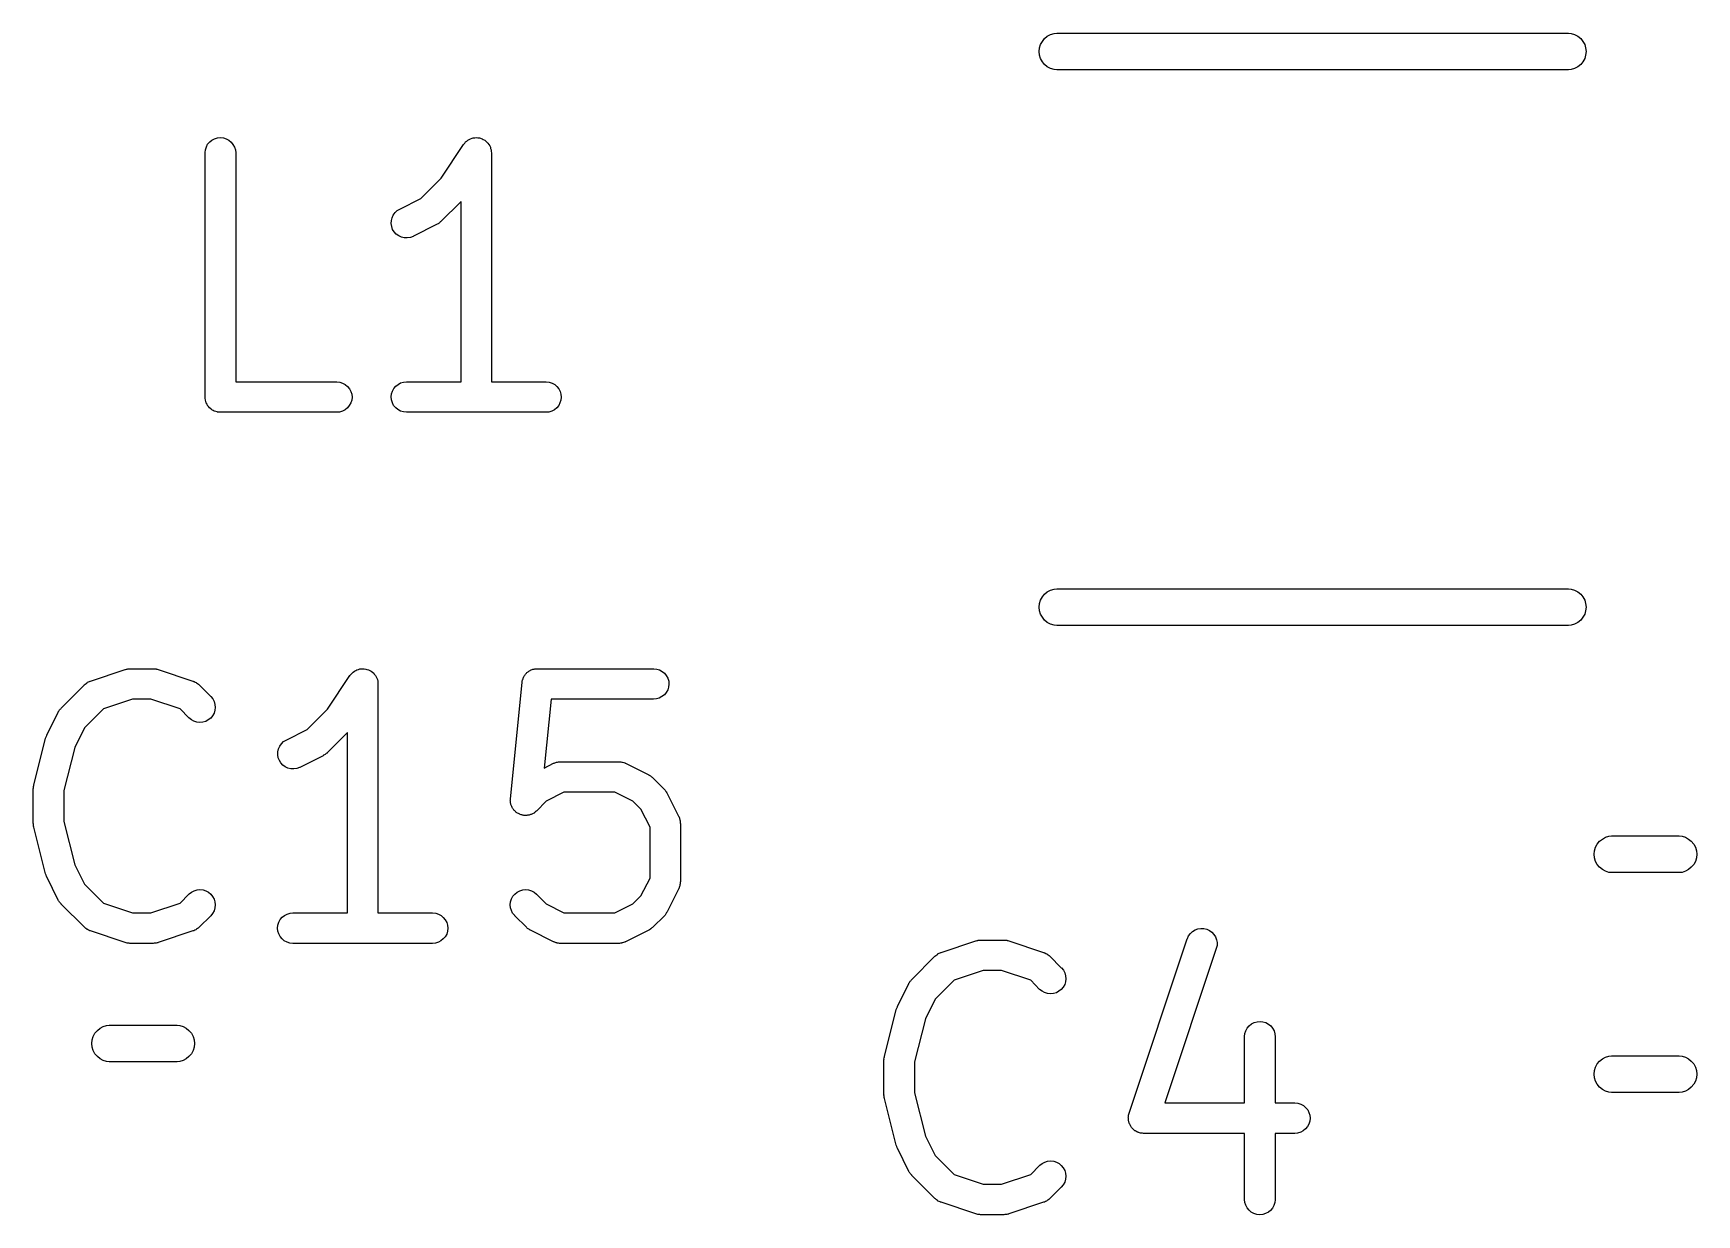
# Model space of a CAD drawing. Extents: x 160.5 to 231.1, y -123.8 to -81.5.
# Drawn here: x 186.94 to 192.39, y -91.7 to -87.83 of the extents above; entities that cross this region are included whole.
import ezdxf

# ---------------------------------------------------------------- set-up
doc = ezdxf.new("R2010")
doc.units = 0
doc.layers.add('BLACK', color=7, linetype='CONTINUOUS')

msp = doc.modelspace()

# ---------------------------------------------------------------- linework, layer by layer
at = {"layer": 'BLACK', "linetype": 'CONTINUOUS'}
for p, q in [((190.236, -87.8782), (190.239, -87.8669)), ((190.239, -87.8669), (190.245, -87.8565)), ((190.245, -87.8565), (190.252, -87.8474)), ((190.252, -87.8474), (190.261, -87.8399)), ((190.261, -87.8399), (190.272, -87.8343)), ((190.272, -87.8343), (190.283, -87.8309)), ((190.283, -87.8309), (190.292, -87.83)), ((190.292, -87.83), (191.968, -87.83)), ((191.968, -87.83), (191.977, -87.8309)), ((191.977, -87.8309), (191.988, -87.8343)), ((191.988, -87.8343), (191.999, -87.8399)), ((191.999, -87.8399), (192.008, -87.8474)), ((192.008, -87.8474), (192.015, -87.8565)), ((192.015, -87.8565), (192.021, -87.8669)), ((192.021, -87.8669), (192.024, -87.8782)), ((190.234, -87.89), (190.236, -87.8782)), ((190.236, -87.9018), (190.234, -87.89)), ((190.239, -87.9131), (190.236, -87.9018)), ((190.245, -87.9235), (190.239, -87.9131)), ((190.252, -87.9326), (190.245, -87.9235)), ((192.015, -87.9235), (192.008, -87.9326)), ((192.021, -87.9131), (192.015, -87.9235)), ((192.024, -87.9018), (192.021, -87.9131)), ((192.024, -87.8782), (192.026, -87.89)), ((192.026, -87.89), (192.024, -87.9018)), ((190.261, -87.9401), (190.252, -87.9326)), ((190.272, -87.9457), (190.261, -87.9401)), ((190.283, -87.9491), (190.272, -87.9457)), ((190.292, -87.95), (190.283, -87.9491)), ((191.968, -87.95), (190.292, -87.95)), ((191.977, -87.9491), (191.968, -87.95)), ((191.988, -87.9457), (191.977, -87.9491)), ((191.999, -87.9401), (191.988, -87.9457)), ((192.008, -87.9326), (191.999, -87.9401)), ((187.504, -88.2115), (187.507, -88.2022)), ((187.507, -88.2022), (187.511, -88.1937)), ((187.511, -88.1937), (187.518, -88.1862)), ((187.518, -88.1862), (187.525, -88.1801)), ((187.525, -88.1801), (187.534, -88.1755)), ((187.534, -88.1755), (187.543, -88.1728)), ((187.543, -88.1728), (187.553, -88.1719)), ((187.553, -88.1719), (187.563, -88.1729)), ((187.563, -88.1729), (187.572, -88.1758)), ((187.572, -88.1758), (187.581, -88.1805)), ((187.581, -88.1805), (187.588, -88.1867)), ((187.588, -88.1867), (187.594, -88.1942)), ((187.594, -88.1942), (187.599, -88.2028)), ((187.599, -88.2028), (187.602, -88.2122)), ((188.276, -88.3043), (188.349, -88.1942)), ((188.349, -88.1942), (188.35, -88.1937)), ((188.35, -88.1936), (188.353, -88.1901)), ((188.35, -88.1937), (188.35, -88.1936)), ((188.35, -88.1936), (188.35, -88.1936)), ((188.35, -88.1937), (188.35, -88.1937)), ((188.353, -88.1901), (188.356, -88.1862)), ((188.356, -88.1861), (188.36, -88.1831)), ((188.356, -88.1862), (188.356, -88.1861)), ((188.356, -88.1862), (188.356, -88.1862)), ((188.36, -88.1831), (188.363, -88.1801)), ((188.363, -88.18), (188.368, -88.1777)), ((188.363, -88.1801), (188.363, -88.18)), ((188.363, -88.18), (188.363, -88.18)), ((188.368, -88.1777), (188.372, -88.1755)), ((188.372, -88.1755), (188.377, -88.1741)), ((188.372, -88.1755), (188.372, -88.1755)), ((188.372, -88.1755), (188.372, -88.1755)), ((188.377, -88.1741), (188.381, -88.1728)), ((188.381, -88.1728), (188.381, -88.1728)), ((188.381, -88.1728), (188.382, -88.1728)), ((188.382, -88.1728), (188.386, -88.1723)), ((188.386, -88.1723), (188.391, -88.1719)), ((188.391, -88.1719), (188.391, -88.1719)), ((188.391, -88.1719), (188.396, -88.1724)), ((188.391, -88.1719), (188.391, -88.1719)), ((188.396, -88.1724), (188.401, -88.1729)), ((188.401, -88.1729), (188.401, -88.1729)), ((188.401, -88.1729), (188.401, -88.1729)), ((188.401, -88.1729), (188.405, -88.1742)), ((188.405, -88.1742), (188.41, -88.1758)), ((188.41, -88.1758), (188.41, -88.1758)), ((188.41, -88.1758), (188.41, -88.1758)), ((188.41, -88.1758), (188.414, -88.178)), ((188.414, -88.178), (188.419, -88.1805)), ((188.419, -88.1805), (188.419, -88.1805)), ((188.419, -88.1805), (188.419, -88.1805)), ((188.419, -88.1805), (188.422, -88.1835)), ((188.422, -88.1835), (188.426, -88.1867)), ((188.426, -88.1867), (188.426, -88.1867)), ((188.426, -88.1867), (188.426, -88.1867)), ((188.426, -88.1867), (188.429, -88.1902)), ((188.429, -88.1902), (188.432, -88.1942)), ((188.432, -88.1942), (188.432, -88.1943)), ((188.432, -88.1943), (188.432, -88.1943)), ((188.432, -88.1943), (188.435, -88.1984)), ((188.435, -88.1984), (188.437, -88.2028)), ((188.437, -88.2028), (188.437, -88.2029)), ((188.437, -88.2029), (188.437, -88.2029)), ((188.437, -88.2029), (188.438, -88.2075)), ((187.503, -88.2212), (187.504, -88.2115)), ((187.503, -88.2219), (187.503, -88.2212)), ((187.503, -89.0219), (187.503, -88.2219)), ((187.602, -88.2122), (187.603, -88.2219)), ((187.603, -88.2219), (187.603, -88.9719)), ((188.438, -88.2075), (188.44, -88.2122)), ((188.44, -88.2122), (188.44, -88.2122)), ((188.44, -88.2122), (188.44, -88.2123)), ((188.44, -88.2123), (188.44, -88.2171)), ((188.44, -88.2171), (188.441, -88.2219)), ((188.441, -88.2219), (188.441, -88.9719)), ((188.209, -88.3713), (188.276, -88.3043)), ((188.119, -88.4256), (188.125, -88.4177)), ((188.125, -88.4177), (188.132, -88.4109)), ((188.132, -88.4109), (188.14, -88.4058)), ((188.14, -88.4058), (188.209, -88.3713)), ((188.341, -88.3807), (188.274, -88.4477)), ((188.341, -88.9719), (188.341, -88.3807)), ((188.112, -88.4538), (188.113, -88.444)), ((188.114, -88.4634), (188.112, -88.4538)), ((188.113, -88.444), (188.115, -88.4345)), ((188.117, -88.4725), (188.114, -88.4634)), ((188.115, -88.4345), (188.119, -88.4256)), ((188.122, -88.4808), (188.117, -88.4725)), ((188.261, -88.4571), (188.185, -88.4952)), ((188.263, -88.4556), (188.261, -88.4571)), ((188.266, -88.4543), (188.263, -88.4556)), ((188.267, -88.453), (188.266, -88.4543)), ((188.269, -88.4519), (188.267, -88.453)), ((188.271, -88.45), (188.269, -88.4519)), ((188.273, -88.4482), (188.271, -88.45)), ((188.274, -88.4477), (188.273, -88.4482)), ((188.129, -88.488), (188.122, -88.4808)), ((188.137, -88.4937), (188.129, -88.488)), ((188.146, -88.4977), (188.137, -88.4937)), ((188.155, -88.5), (188.146, -88.4977)), ((188.165, -88.5004), (188.155, -88.5)), ((188.175, -88.4989), (188.165, -88.5004)), ((188.184, -88.4955), (188.175, -88.4989)), ((188.185, -88.4952), (188.184, -88.4955)), ((187.603, -88.9719), (187.934, -88.9719)), ((187.934, -88.9719), (187.934, -88.9719)), ((187.934, -88.9719), (187.944, -88.973)), ((187.944, -88.973), (187.953, -88.9759)), ((187.953, -88.9759), (187.962, -88.9806)), ((187.962, -88.9806), (187.969, -88.9869)), ((187.969, -88.9869), (187.976, -88.9945)), ((187.976, -88.9945), (187.98, -89.0032)), ((187.98, -89.0032), (187.983, -89.0125)), ((187.983, -89.0125), (187.984, -89.0223)), ((188.112, -89.0216), (188.113, -89.0118)), ((188.113, -89.0118), (188.116, -89.0025)), ((188.116, -89.0025), (188.121, -88.9939)), ((188.121, -88.9939), (188.127, -88.9864)), ((188.127, -88.9864), (188.135, -88.9803)), ((188.135, -88.9803), (188.143, -88.9757)), ((188.143, -88.9757), (188.153, -88.9729)), ((188.153, -88.9729), (188.162, -88.9719)), ((188.162, -88.9719), (188.341, -88.9719)), ((188.441, -88.9719), (188.619, -88.9719)), ((188.619, -88.9719), (188.62, -88.9719)), ((188.62, -88.9719), (188.63, -88.973)), ((188.63, -88.973), (188.639, -88.9759)), ((188.639, -88.9759), (188.648, -88.9806)), ((188.648, -88.9806), (188.655, -88.9869)), ((188.655, -88.9869), (188.661, -88.9945)), ((188.661, -88.9945), (188.666, -89.0032)), ((188.666, -89.0032), (188.668, -89.0125)), ((188.668, -89.0125), (188.669, -89.0223)), ((187.503, -89.0266), (187.503, -89.0219)), ((187.504, -89.0313), (187.503, -89.0266)), ((187.504, -89.0314), (187.504, -89.0313)), ((187.504, -89.0316), (187.504, -89.0314)), ((187.505, -89.0362), (187.504, -89.0316)), ((187.506, -89.0406), (187.505, -89.0362)), ((187.506, -89.0408), (187.506, -89.0406)), ((187.506, -89.041), (187.506, -89.0408)), ((187.509, -89.0452), (187.506, -89.041)), ((187.511, -89.0493), (187.509, -89.0452)), ((187.511, -89.0494), (187.511, -89.0493)), ((187.511, -89.0496), (187.511, -89.0494)), ((187.514, -89.0533), (187.511, -89.0496)), ((187.517, -89.0569), (187.514, -89.0533)), ((187.517, -89.057), (187.517, -89.0569)), ((187.517, -89.0571), (187.517, -89.057)), ((187.521, -89.0602), (187.517, -89.0571)), ((187.524, -89.0632), (187.521, -89.0602)), ((187.525, -89.0632), (187.524, -89.0632)), ((187.525, -89.0634), (187.525, -89.0632)), ((187.529, -89.0656), (187.525, -89.0634)), ((187.533, -89.0679), (187.529, -89.0656)), ((187.533, -89.068), (187.533, -89.0679)), ((187.533, -89.0679), (187.533, -89.0679)), ((187.538, -89.0694), (187.533, -89.068)), ((187.542, -89.0708), (187.538, -89.0694)), ((187.543, -89.0709), (187.542, -89.0708)), ((187.542, -89.0708), (187.542, -89.0708)), ((187.547, -89.0714), (187.543, -89.0709)), ((187.552, -89.0719), (187.547, -89.0714)), ((187.553, -89.0719), (187.552, -89.0719)), ((187.552, -89.0719), (187.552, -89.0719)), ((187.552, -89.0719), (187.552, -89.0719)), ((187.552, -89.0719), (187.552, -89.0719)), ((187.934, -89.0719), (187.553, -89.0719)), ((187.943, -89.071), (187.934, -89.0719)), ((187.953, -89.0681), (187.943, -89.071)), ((187.961, -89.0635), (187.953, -89.0681)), ((187.969, -89.0574), (187.961, -89.0635)), ((187.975, -89.0499), (187.969, -89.0574)), ((187.98, -89.0413), (187.975, -89.0499)), ((187.983, -89.032), (187.98, -89.0413)), ((187.984, -89.0223), (187.983, -89.032)), ((188.113, -89.0313), (188.112, -89.0216)), ((188.116, -89.0406), (188.113, -89.0313)), ((188.12, -89.0493), (188.116, -89.0406)), ((188.127, -89.0569), (188.12, -89.0493)), ((188.134, -89.0632), (188.127, -89.0569)), ((188.143, -89.0679), (188.134, -89.0632)), ((188.152, -89.0708), (188.143, -89.0679)), ((188.162, -89.0719), (188.152, -89.0708)), ((188.619, -89.0719), (188.162, -89.0719)), ((188.162, -89.0719), (188.162, -89.0719)), ((188.629, -89.071), (188.619, -89.0719)), ((188.638, -89.0681), (188.629, -89.071)), ((188.647, -89.0635), (188.638, -89.0681)), ((188.655, -89.0574), (188.647, -89.0635)), ((188.661, -89.0499), (188.655, -89.0574)), ((188.665, -89.0413), (188.661, -89.0499)), ((188.668, -89.032), (188.665, -89.0413)), ((188.669, -89.0223), (188.668, -89.032)), ((190.245, -89.6765), (190.252, -89.6674)), ((190.252, -89.6674), (190.261, -89.6599)), ((190.261, -89.6599), (190.272, -89.6543)), ((190.272, -89.6543), (190.283, -89.6509)), ((190.283, -89.6509), (190.292, -89.65)), ((190.292, -89.65), (191.968, -89.65)), ((191.968, -89.65), (191.977, -89.6509)), ((191.977, -89.6509), (191.988, -89.6543)), ((191.988, -89.6543), (191.999, -89.6599)), ((191.999, -89.6599), (192.008, -89.6674)), ((192.008, -89.6674), (192.015, -89.6765)), ((190.234, -89.71), (190.236, -89.6982)), ((190.236, -89.7218), (190.234, -89.71)), ((190.236, -89.6982), (190.239, -89.6869)), ((190.239, -89.7331), (190.236, -89.7218)), ((190.239, -89.6869), (190.245, -89.6765)), ((192.015, -89.6765), (192.021, -89.6869)), ((192.021, -89.6869), (192.024, -89.6982)), ((192.024, -89.7218), (192.021, -89.7331)), ((192.024, -89.6982), (192.026, -89.71)), ((192.026, -89.71), (192.024, -89.7218)), ((190.245, -89.7435), (190.239, -89.7331)), ((190.252, -89.7526), (190.245, -89.7435)), ((190.261, -89.7601), (190.252, -89.7526)), ((190.272, -89.7657), (190.261, -89.7601)), ((190.283, -89.7691), (190.272, -89.7657)), ((190.292, -89.77), (190.283, -89.7691)), ((191.968, -89.77), (190.292, -89.77)), ((191.977, -89.7691), (191.968, -89.77)), ((191.988, -89.7657), (191.977, -89.7691)), ((191.999, -89.7601), (191.988, -89.7657)), ((192.008, -89.7526), (191.999, -89.7601)), ((192.015, -89.7435), (192.008, -89.7526)), ((192.021, -89.7331), (192.015, -89.7435)), ((187.127, -89.9526), (187.241, -89.9145)), ((187.241, -89.9145), (187.242, -89.9143)), ((187.242, -89.9143), (187.245, -89.9137)), ((187.245, -89.9137), (187.247, -89.9129)), ((187.247, -89.9129), (187.25, -89.9127)), ((187.25, -89.9127), (187.252, -89.9122)), ((187.252, -89.9122), (187.254, -89.9122)), ((187.254, -89.9122), (187.257, -89.9119)), ((187.257, -89.9119), (187.333, -89.9119)), ((187.333, -89.9119), (187.334, -89.9119)), ((187.334, -89.9119), (187.337, -89.9122)), ((187.337, -89.9122), (187.34, -89.9123)), ((187.34, -89.9123), (187.342, -89.9128)), ((187.342, -89.9128), (187.344, -89.913)), ((187.344, -89.913), (187.346, -89.9138)), ((187.346, -89.9138), (187.349, -89.9145)), ((187.349, -89.9145), (187.463, -89.9526)), ((187.904, -90.0443), (187.977, -89.9342)), ((187.977, -89.9342), (187.978, -89.9337)), ((187.978, -89.9336), (187.981, -89.9299)), ((187.978, -89.9337), (187.978, -89.9336)), ((187.978, -89.9337), (187.978, -89.9337)), ((187.978, -89.9337), (187.978, -89.9337)), ((187.981, -89.9299), (187.984, -89.9262)), ((187.984, -89.9261), (187.988, -89.9231)), ((187.984, -89.9262), (187.984, -89.9261)), ((187.984, -89.9262), (187.984, -89.9262)), ((187.988, -89.9231), (187.992, -89.9201)), ((187.992, -89.92), (187.996, -89.9177)), ((187.992, -89.9201), (187.992, -89.92)), ((187.992, -89.92), (187.992, -89.92)), ((187.996, -89.9177), (188, -89.9155)), ((188, -89.9155), (188.005, -89.9141)), ((188, -89.9155), (188, -89.9155)), ((188, -89.9155), (188, -89.9155)), ((188.005, -89.9141), (188.01, -89.9128)), ((188.01, -89.9128), (188.015, -89.9123)), ((188.01, -89.9128), (188.01, -89.9128)), ((188.01, -89.9128), (188.01, -89.9128)), ((188.015, -89.9123), (188.019, -89.9119)), ((188.019, -89.9119), (188.019, -89.9119)), ((188.019, -89.9119), (188.024, -89.9124)), ((188.019, -89.9119), (188.019, -89.9119)), ((188.024, -89.9124), (188.029, -89.9129)), ((188.029, -89.9129), (188.029, -89.9129)), ((188.029, -89.9129), (188.029, -89.9129)), ((188.029, -89.9129), (188.033, -89.9142)), ((188.033, -89.9142), (188.038, -89.9158)), ((188.038, -89.9158), (188.038, -89.9158)), ((188.038, -89.9158), (188.038, -89.9158)), ((188.038, -89.9158), (188.042, -89.918)), ((188.042, -89.918), (188.047, -89.9205)), ((188.047, -89.9205), (188.047, -89.9205)), ((188.047, -89.9205), (188.047, -89.9205)), ((188.047, -89.9205), (188.051, -89.9234)), ((188.051, -89.9234), (188.055, -89.9267)), ((188.055, -89.9267), (188.055, -89.9267)), ((188.055, -89.9267), (188.055, -89.9267)), ((188.055, -89.9267), (188.057, -89.9302)), ((188.057, -89.9302), (188.061, -89.9342)), ((188.061, -89.9342), (188.061, -89.9343)), ((188.061, -89.9343), (188.061, -89.9343)), ((188.061, -89.9343), (188.063, -89.9383)), ((188.063, -89.9383), (188.065, -89.9428)), ((188.065, -89.9428), (188.065, -89.9429)), ((188.065, -89.9429), (188.065, -89.9429)), ((188.065, -89.9429), (188.067, -89.9475)), ((188.543, -89.9467), (188.544, -89.9447)), ((188.544, -89.9425), (188.546, -89.9402)), ((188.544, -89.9447), (188.544, -89.9425)), ((188.546, -89.9402), (188.547, -89.9377)), ((188.547, -89.9377), (188.548, -89.9359)), ((188.548, -89.9359), (188.549, -89.9339)), ((188.549, -89.9339), (188.551, -89.9319)), ((188.551, -89.9319), (188.552, -89.9297)), ((188.552, -89.9297), (188.554, -89.9281)), ((188.554, -89.9281), (188.555, -89.9264)), ((188.555, -89.9264), (188.557, -89.9247)), ((188.557, -89.9247), (188.559, -89.9229)), ((188.559, -89.9229), (188.561, -89.9217)), ((188.561, -89.9217), (188.563, -89.9203)), ((188.563, -89.9203), (188.565, -89.919)), ((188.565, -89.919), (188.567, -89.9175)), ((188.567, -89.9175), (188.569, -89.9167)), ((188.569, -89.9167), (188.571, -89.9157)), ((188.571, -89.9157), (188.574, -89.9149)), ((188.574, -89.9149), (188.576, -89.9139)), ((188.576, -89.9139), (188.579, -89.9135)), ((188.579, -89.9135), (188.581, -89.9129)), ((188.581, -89.9129), (188.583, -89.9126)), ((188.583, -89.9126), (188.586, -89.9121)), ((188.586, -89.9121), (188.588, -89.9121)), ((188.588, -89.9121), (188.59, -89.9119)), ((188.59, -89.9119), (188.971, -89.9119)), ((188.971, -89.9119), (188.972, -89.9119)), ((188.972, -89.9119), (188.982, -89.913)), ((188.982, -89.913), (188.991, -89.9159)), ((188.991, -89.9159), (189, -89.9206)), ((189, -89.9206), (189.007, -89.9269)), ((189.007, -89.9269), (189.013, -89.9345)), ((189.013, -89.9345), (189.018, -89.9432)), ((189.018, -89.9432), (189.021, -89.9525)), ((187.031, -90.0408), (187.108, -89.9646)), ((187.108, -89.9642), (187.109, -89.9632)), ((187.108, -89.9646), (187.108, -89.9642)), ((187.109, -89.9632), (187.11, -89.9622)), ((187.11, -89.9622), (187.113, -89.9602)), ((187.113, -89.9602), (187.116, -89.9581)), ((187.116, -89.9581), (187.117, -89.9574)), ((187.117, -89.9574), (187.118, -89.9565)), ((187.118, -89.9565), (187.121, -89.9551)), ((187.121, -89.9551), (187.124, -89.9536)), ((187.124, -89.9536), (187.126, -89.9532)), ((187.126, -89.9532), (187.127, -89.9526)), ((187.463, -89.9526), (187.464, -89.9528)), ((187.464, -89.9528), (187.465, -89.9534)), ((187.465, -89.9534), (187.467, -89.9538)), ((187.467, -89.9538), (187.47, -89.9555)), ((187.47, -89.9555), (187.473, -89.9569)), ((187.473, -89.9569), (187.474, -89.9578)), ((187.474, -89.9578), (187.475, -89.9584)), ((187.475, -89.9584), (187.478, -89.9606)), ((187.478, -89.9606), (187.481, -89.9626)), ((187.481, -89.9626), (187.482, -89.9637)), ((187.482, -89.9637), (187.483, -89.9646)), ((187.483, -89.9646), (187.521, -90.0027)), ((188.067, -89.9475), (188.068, -89.9522)), ((188.068, -89.9522), (188.068, -89.9522)), ((188.068, -89.9522), (188.068, -89.9523)), ((188.068, -89.9523), (188.069, -89.9571)), ((188.069, -89.9571), (188.069, -89.9619)), ((188.069, -89.9619), (188.069, -90.7119)), ((188.503, -90.3379), (188.541, -89.9569)), ((188.541, -89.9518), (188.542, -89.9493)), ((188.541, -89.9541), (188.541, -89.9518)), ((188.541, -89.9562), (188.541, -89.9541)), ((188.541, -89.9569), (188.541, -89.9562)), ((188.542, -89.9493), (188.543, -89.9467)), ((189.007, -89.9974), (188.999, -90.0035)), ((189.013, -89.9899), (189.007, -89.9974)), ((189.018, -89.9813), (189.013, -89.9899)), ((189.02, -89.972), (189.018, -89.9813)), ((189.021, -89.9623), (189.02, -89.972)), ((189.021, -89.9525), (189.021, -89.9623)), ((186.984, -90.13), (187.022, -90.0538)), ((187.022, -90.0532), (187.024, -90.0508)), ((187.022, -90.0538), (187.022, -90.0532)), ((187.024, -90.0508), (187.025, -90.0484)), ((187.025, -90.0484), (187.026, -90.0468)), ((187.026, -90.0468), (187.028, -90.045)), ((187.028, -90.045), (187.03, -90.043)), ((187.03, -90.043), (187.031, -90.0408)), ((187.17, -90.0437), (187.108, -90.1058)), ((187.265, -90.0119), (187.17, -90.0437)), ((187.325, -90.0119), (187.265, -90.0119)), ((187.421, -90.0437), (187.325, -90.0119)), ((187.45, -90.0734), (187.421, -90.0437)), ((187.521, -90.0027), (187.522, -90.0032)), ((187.522, -90.0032), (187.528, -90.0109)), ((187.528, -90.0109), (187.532, -90.0195)), ((187.532, -90.0195), (187.535, -90.0289)), ((187.535, -90.0483), (187.532, -90.0576)), ((187.535, -90.0289), (187.536, -90.0386)), ((187.536, -90.0386), (187.535, -90.0483)), ((187.837, -90.1113), (187.904, -90.0443)), ((188.636, -90.0119), (188.613, -90.2375)), ((188.971, -90.0119), (188.636, -90.0119)), ((188.981, -90.011), (188.971, -90.0119)), ((188.99, -90.0081), (188.981, -90.011)), ((188.999, -90.0035), (188.99, -90.0081)), ((187.108, -90.1058), (187.076, -90.1698)), ((187.458, -90.0796), (187.45, -90.0734)), ((187.466, -90.0843), (187.458, -90.0796)), ((187.476, -90.0871), (187.466, -90.0843)), ((187.486, -90.0881), (187.476, -90.0871)), ((187.495, -90.0872), (187.486, -90.0881)), ((187.505, -90.0844), (187.495, -90.0872)), ((187.513, -90.0798), (187.505, -90.0844)), ((187.521, -90.0737), (187.513, -90.0798)), ((187.527, -90.0662), (187.521, -90.0737)), ((187.532, -90.0576), (187.527, -90.0662)), ((186.942, -90.2926), (186.98, -90.1403)), ((186.98, -90.1391), (186.982, -90.1348)), ((186.98, -90.1394), (186.98, -90.1391)), ((186.98, -90.1396), (186.98, -90.1394)), ((186.98, -90.1403), (186.98, -90.1396)), ((186.982, -90.1348), (186.984, -90.1304)), ((186.984, -90.1302), (186.984, -90.13)), ((186.984, -90.1304), (186.984, -90.1302)), ((187.747, -90.1656), (187.753, -90.1577)), ((187.753, -90.1577), (187.76, -90.1509)), ((187.76, -90.1509), (187.768, -90.1458)), ((187.768, -90.1458), (187.837, -90.1113)), ((187.969, -90.1207), (187.902, -90.1877)), ((187.969, -90.7119), (187.969, -90.1207)), ((187.076, -90.1698), (187.04, -90.3109)), ((187.741, -90.184), (187.743, -90.1745)), ((187.741, -90.1938), (187.741, -90.184)), ((187.742, -90.2034), (187.741, -90.1938)), ((187.746, -90.2125), (187.742, -90.2034)), ((187.743, -90.1745), (187.747, -90.1656)), ((187.751, -90.2208), (187.746, -90.2125)), ((187.889, -90.1971), (187.813, -90.2352)), ((187.891, -90.1956), (187.889, -90.1971)), ((187.894, -90.1943), (187.891, -90.1956)), ((187.896, -90.193), (187.894, -90.1943)), ((187.897, -90.1919), (187.896, -90.193)), ((187.899, -90.19), (187.897, -90.1919)), ((187.902, -90.1882), (187.899, -90.19)), ((187.902, -90.1877), (187.902, -90.1882)), ((188.651, -90.2194), (188.654, -90.2183)), ((188.654, -90.2183), (188.656, -90.218)), ((188.656, -90.218), (188.657, -90.2176)), ((188.657, -90.2176), (188.66, -90.2173)), ((188.66, -90.2173), (188.664, -90.2168)), ((188.664, -90.2168), (188.665, -90.2168)), ((188.665, -90.2168), (188.667, -90.2167)), ((188.667, -90.2167), (188.857, -90.2167)), ((188.857, -90.2167), (188.858, -90.2167)), ((188.858, -90.2167), (188.859, -90.2168)), ((188.859, -90.2168), (188.861, -90.2168)), ((188.861, -90.2168), (188.864, -90.2174)), ((188.864, -90.2174), (188.868, -90.2178)), ((188.868, -90.2178), (188.869, -90.2182)), ((188.869, -90.2182), (188.87, -90.2185)), ((188.87, -90.2185), (188.874, -90.2197)), ((187.757, -90.228), (187.751, -90.2208)), ((187.765, -90.2337), (187.757, -90.228)), ((187.774, -90.2377), (187.765, -90.2337)), ((187.784, -90.24), (187.774, -90.2377)), ((187.793, -90.2404), (187.784, -90.24)), ((187.803, -90.2389), (187.793, -90.2404)), ((187.812, -90.2355), (187.803, -90.2389)), ((187.813, -90.2352), (187.812, -90.2355)), ((188.613, -90.2375), (188.644, -90.2219)), ((188.644, -90.2219), (188.645, -90.2216)), ((188.645, -90.2216), (188.646, -90.2211)), ((188.646, -90.2211), (188.648, -90.2204)), ((188.648, -90.2204), (188.651, -90.2194)), ((188.874, -90.2197), (188.877, -90.2207)), ((188.877, -90.2207), (188.878, -90.2214)), ((188.878, -90.2214), (188.88, -90.2219)), ((188.88, -90.2219), (188.956, -90.26)), ((188.956, -90.26), (188.956, -90.2604)), ((188.956, -90.2604), (188.959, -90.2619)), ((188.959, -90.2619), (188.961, -90.2632)), ((188.961, -90.2632), (188.963, -90.2645)), ((188.963, -90.2645), (188.965, -90.2657)), ((188.965, -90.2657), (188.967, -90.2676)), ((188.967, -90.2676), (188.969, -90.2694)), ((188.969, -90.2694), (189.007, -90.3075)), ((186.94, -90.3041), (186.941, -90.3032)), ((186.94, -90.3048), (186.94, -90.3041)), ((186.94, -90.419), (186.94, -90.3048)), ((186.941, -90.2983), (186.942, -90.2944)), ((186.941, -90.3023), (186.941, -90.2983)), ((186.941, -90.3032), (186.941, -90.3023)), ((186.942, -90.2935), (186.942, -90.2926)), ((186.942, -90.2944), (186.942, -90.2935)), ((187.04, -90.3109), (187.04, -90.4129)), ((188.678, -90.3167), (188.62, -90.3459)), ((188.845, -90.3167), (188.678, -90.3167)), ((188.904, -90.3459), (188.845, -90.3167)), ((189.007, -90.3075), (189.007, -90.308)), ((189.007, -90.308), (189.009, -90.3102)), ((189.009, -90.3102), (189.011, -90.3122)), ((189.011, -90.3122), (189.012, -90.314)), ((189.012, -90.314), (189.013, -90.3156)), ((189.013, -90.3156), (189.015, -90.3181)), ((189.015, -90.3181), (189.016, -90.3205)), ((189.016, -90.3205), (189.054, -90.3967)), ((188.502, -90.3427), (188.503, -90.3403)), ((188.503, -90.3452), (188.502, -90.3427)), ((188.503, -90.3403), (188.503, -90.3379)), ((188.503, -90.3476), (188.503, -90.3452)), ((188.503, -90.35), (188.503, -90.3476)), ((188.503, -90.3524), (188.503, -90.35)), ((188.504, -90.3548), (188.503, -90.3524)), ((188.504, -90.3572), (188.504, -90.3548)), ((188.505, -90.3594), (188.504, -90.3572)), ((188.506, -90.3617), (188.505, -90.3594)), ((188.507, -90.3639), (188.506, -90.3617)), ((188.508, -90.3662), (188.507, -90.3639)), ((188.51, -90.3683), (188.508, -90.3662)), ((188.511, -90.3704), (188.51, -90.3683)), ((188.512, -90.3723), (188.511, -90.3704)), ((188.514, -90.3744), (188.512, -90.3723)), ((188.515, -90.3761), (188.514, -90.3744)), ((188.517, -90.378), (188.515, -90.3761)), ((188.519, -90.3796), (188.517, -90.378)), ((188.52, -90.3813), (188.519, -90.3796)), ((188.522, -90.3827), (188.52, -90.3813)), ((188.584, -90.3819), (188.582, -90.3832)), ((188.585, -90.3802), (188.584, -90.3819)), ((188.587, -90.3787), (188.585, -90.3802)), ((188.588, -90.3782), (188.587, -90.3787)), ((188.62, -90.3459), (188.588, -90.3782)), ((188.93, -90.3725), (188.904, -90.3459)), ((188.96, -90.4308), (188.93, -90.3725)), ((186.941, -90.4199), (186.94, -90.419)), ((186.941, -90.4208), (186.941, -90.4199)), ((186.941, -90.4248), (186.941, -90.4208)), ((186.941, -90.4288), (186.941, -90.4248)), ((186.942, -90.4296), (186.941, -90.4288)), ((186.942, -90.4305), (186.942, -90.4296)), ((186.942, -90.4312), (186.942, -90.4305)), ((186.98, -90.5836), (186.942, -90.4312)), ((187.04, -90.4129), (187.076, -90.554)), ((188.524, -90.3842), (188.522, -90.3827)), ((188.526, -90.3854), (188.524, -90.3842)), ((188.529, -90.3868), (188.526, -90.3854)), ((188.531, -90.3877), (188.529, -90.3868)), ((188.533, -90.3889), (188.531, -90.3877)), ((188.535, -90.3896), (188.533, -90.3889)), ((188.538, -90.3906), (188.535, -90.3896)), ((188.54, -90.3911), (188.538, -90.3906)), ((188.542, -90.3918), (188.54, -90.3911)), ((188.545, -90.3921), (188.542, -90.3918)), ((188.547, -90.3926), (188.545, -90.3921)), ((188.549, -90.3926), (188.547, -90.3926)), ((188.552, -90.3929), (188.549, -90.3926)), ((188.554, -90.3926), (188.552, -90.3929)), ((188.557, -90.3927), (188.554, -90.3926)), ((188.559, -90.3922), (188.557, -90.3927)), ((188.562, -90.392), (188.559, -90.3922)), ((188.564, -90.3913), (188.562, -90.392)), ((188.566, -90.3909), (188.564, -90.3913)), ((188.569, -90.39), (188.566, -90.3909)), ((188.571, -90.3893), (188.569, -90.39)), ((188.573, -90.3881), (188.571, -90.3893)), ((188.575, -90.3872), (188.573, -90.3881)), ((188.577, -90.3859), (188.575, -90.3872)), ((188.58, -90.3848), (188.577, -90.3859)), ((188.582, -90.3832), (188.58, -90.3848)), ((188.96, -90.5977), (188.96, -90.4308)), ((189.054, -90.3967), (189.055, -90.3973)), ((189.055, -90.3973), (189.055, -90.3987)), ((189.055, -90.3987), (189.056, -90.4)), ((189.056, -90.4), (189.057, -90.4033)), ((189.057, -90.4033), (189.058, -90.4065)), ((189.058, -90.4065), (189.058, -90.4079)), ((189.058, -90.4079), (189.059, -90.4093)), ((189.059, -90.4093), (189.059, -90.4127)), ((189.059, -90.4127), (189.059, -90.4161)), ((189.059, -90.4161), (189.059, -90.4176)), ((189.059, -90.4176), (189.06, -90.419)), ((189.06, -90.419), (189.06, -90.6095)), ((192.056, -90.4969), (192.062, -90.4865)), ((192.062, -90.4865), (192.07, -90.4774)), ((192.07, -90.4774), (192.079, -90.4699)), ((192.079, -90.4699), (192.089, -90.4643)), ((192.089, -90.4643), (192.1, -90.4609)), ((192.1, -90.4609), (192.109, -90.46)), ((192.109, -90.46), (192.331, -90.46)), ((192.331, -90.46), (192.34, -90.4609)), ((192.34, -90.4609), (192.351, -90.4643)), ((192.351, -90.4643), (192.361, -90.4699)), ((192.361, -90.4699), (192.37, -90.4774)), ((192.37, -90.4774), (192.378, -90.4865)), ((192.378, -90.4865), (192.384, -90.4969)), ((192.052, -90.52), (192.053, -90.5082)), ((192.053, -90.5318), (192.052, -90.52)), ((192.053, -90.5082), (192.056, -90.4969)), ((192.056, -90.5431), (192.053, -90.5318)), ((192.062, -90.5535), (192.056, -90.5431)), ((192.384, -90.5431), (192.378, -90.5535)), ((192.384, -90.4969), (192.387, -90.5082)), ((192.387, -90.5318), (192.384, -90.5431)), ((192.387, -90.5082), (192.388, -90.52)), ((192.388, -90.52), (192.387, -90.5318)), ((186.98, -90.5838), (186.98, -90.5836)), ((186.98, -90.584), (186.98, -90.5838)), ((186.982, -90.5883), (186.98, -90.584)), ((186.983, -90.5927), (186.982, -90.5883)), ((186.983, -90.5929), (186.983, -90.5927)), ((186.984, -90.5932), (186.983, -90.5929)), ((186.984, -90.5938), (186.984, -90.5932)), ((187.022, -90.67), (186.984, -90.5938)), ((187.076, -90.554), (187.108, -90.618)), ((188.93, -90.6561), (188.96, -90.5977)), ((192.07, -90.5626), (192.062, -90.5535)), ((192.079, -90.5701), (192.07, -90.5626)), ((192.089, -90.5757), (192.079, -90.5701)), ((192.1, -90.5791), (192.089, -90.5757)), ((192.109, -90.58), (192.1, -90.5791)), ((192.331, -90.58), (192.109, -90.58)), ((192.34, -90.5791), (192.331, -90.58)), ((192.351, -90.5757), (192.34, -90.5791)), ((192.361, -90.5701), (192.351, -90.5757)), ((192.37, -90.5626), (192.361, -90.5701)), ((192.378, -90.5535), (192.37, -90.5626)), ((187.108, -90.618), (187.17, -90.6801)), ((187.421, -90.6801), (187.45, -90.6504)), ((187.45, -90.6504), (187.451, -90.6499)), ((187.451, -90.6499), (187.458, -90.6438)), ((187.458, -90.6438), (187.467, -90.6393)), ((187.467, -90.6393), (187.477, -90.6366)), ((187.477, -90.6366), (187.486, -90.6357)), ((187.486, -90.6357), (187.496, -90.6368)), ((187.496, -90.6368), (187.505, -90.6397)), ((187.505, -90.6397), (187.514, -90.6444)), ((187.514, -90.6444), (187.521, -90.6506)), ((187.521, -90.6506), (187.527, -90.6582)), ((188.511, -90.6576), (188.517, -90.6501)), ((188.517, -90.6501), (188.525, -90.644)), ((188.525, -90.644), (188.533, -90.6394)), ((188.533, -90.6394), (188.543, -90.6366)), ((188.543, -90.6366), (188.553, -90.6357)), ((188.553, -90.6357), (188.562, -90.6367)), ((188.562, -90.6367), (188.572, -90.6396)), ((188.572, -90.6396), (188.58, -90.6442)), ((188.58, -90.6442), (188.588, -90.6504)), ((188.588, -90.6504), (188.62, -90.6827)), ((189.054, -90.6319), (189.016, -90.7081)), ((189.055, -90.6305), (189.054, -90.6319)), ((189.057, -90.626), (189.055, -90.6292)), ((189.055, -90.6292), (189.055, -90.6305)), ((189.058, -90.6228), (189.057, -90.626)), ((189.059, -90.6165), (189.058, -90.6199)), ((189.058, -90.6199), (189.058, -90.6213)), ((189.058, -90.6213), (189.058, -90.6228)), ((189.06, -90.6102), (189.059, -90.6117)), ((189.059, -90.6117), (189.059, -90.6132)), ((189.059, -90.6132), (189.059, -90.6165)), ((189.06, -90.6095), (189.06, -90.6102)), ((187.023, -90.6724), (187.022, -90.67)), ((187.025, -90.6749), (187.023, -90.6724)), ((187.026, -90.6765), (187.025, -90.6749)), ((187.027, -90.6782), (187.026, -90.6765)), ((187.029, -90.6803), (187.027, -90.6782)), ((187.031, -90.6825), (187.029, -90.6803)), ((187.031, -90.683), (187.031, -90.6825)), ((187.108, -90.7592), (187.031, -90.683)), ((187.17, -90.6801), (187.265, -90.7119)), ((187.325, -90.7119), (187.421, -90.6801)), ((187.527, -90.6582), (187.532, -90.6668)), ((187.532, -90.7049), (187.527, -90.7135)), ((187.532, -90.6668), (187.535, -90.6762)), ((187.535, -90.6956), (187.532, -90.7049)), ((187.535, -90.6762), (187.536, -90.6859)), ((187.536, -90.6859), (187.535, -90.6956)), ((188.502, -90.6852), (188.503, -90.6755)), ((188.503, -90.6949), (188.502, -90.6852)), ((188.503, -90.6755), (188.506, -90.6662)), ((188.506, -90.7043), (188.503, -90.6949)), ((188.506, -90.6662), (188.511, -90.6576)), ((188.51, -90.7129), (188.506, -90.7043)), ((188.62, -90.6827), (188.678, -90.7119)), ((188.845, -90.7119), (188.904, -90.6827)), ((188.904, -90.6827), (188.93, -90.6561)), ((189.016, -90.7087), (189.014, -90.7111)), ((189.016, -90.7081), (189.016, -90.7087)), ((187.109, -90.7601), (187.108, -90.7592)), ((187.11, -90.7612), (187.109, -90.7601)), ((187.112, -90.7632), (187.11, -90.7612)), ((187.115, -90.7654), (187.112, -90.7632)), ((187.265, -90.7119), (187.325, -90.7119)), ((187.478, -90.7636), (187.475, -90.7657)), ((187.48, -90.7616), (187.478, -90.7636)), ((187.481, -90.7606), (187.48, -90.7616)), ((187.482, -90.7597), (187.481, -90.7606)), ((187.483, -90.7592), (187.482, -90.7597)), ((187.521, -90.7211), (187.483, -90.7592)), ((187.527, -90.7135), (187.521, -90.7211)), ((187.74, -90.7616), (187.741, -90.7518)), ((187.741, -90.7713), (187.74, -90.7616)), ((187.741, -90.7518), (187.744, -90.7425)), ((187.744, -90.7425), (187.749, -90.7339)), ((187.749, -90.7339), (187.755, -90.7264)), ((187.755, -90.7264), (187.763, -90.7203)), ((187.763, -90.7203), (187.771, -90.7157)), ((187.771, -90.7157), (187.781, -90.7129)), ((187.781, -90.7129), (187.79, -90.7119)), ((187.79, -90.7119), (187.969, -90.7119)), ((188.069, -90.7119), (188.248, -90.7119)), ((188.248, -90.7119), (188.248, -90.7119)), ((188.248, -90.7119), (188.258, -90.713)), ((188.258, -90.713), (188.267, -90.7159)), ((188.267, -90.7159), (188.276, -90.7206)), ((188.276, -90.7206), (188.283, -90.7269)), ((188.283, -90.7269), (188.289, -90.7345)), ((188.289, -90.7345), (188.294, -90.7432)), ((188.294, -90.7432), (188.297, -90.7525)), ((188.297, -90.7525), (188.298, -90.7623)), ((188.298, -90.7623), (188.297, -90.772)), ((188.517, -90.7206), (188.51, -90.7129)), ((188.517, -90.7211), (188.517, -90.7206)), ((188.555, -90.7592), (188.517, -90.7211)), ((188.557, -90.7609), (188.555, -90.7592)), ((188.559, -90.7629), (188.557, -90.7609)), ((188.561, -90.764), (188.559, -90.7629)), ((188.678, -90.7119), (188.845, -90.7119)), ((188.964, -90.7633), (188.962, -90.7644)), ((188.966, -90.7614), (188.964, -90.7633)), ((188.968, -90.7597), (188.966, -90.7614)), ((188.969, -90.7592), (188.968, -90.7597)), ((189.007, -90.7211), (188.969, -90.7592)), ((189.009, -90.7189), (189.007, -90.7211)), ((189.011, -90.7169), (189.009, -90.7189)), ((189.012, -90.7151), (189.011, -90.7169)), ((189.013, -90.7135), (189.012, -90.7151)), ((189.014, -90.7111), (189.013, -90.7135)), ((190.754, -90.7645), (190.764, -90.7629)), ((190.764, -90.7629), (190.774, -90.7633)), ((190.774, -90.7633), (190.783, -90.7655)), ((187.116, -90.7661), (187.115, -90.7654)), ((187.118, -90.7669), (187.116, -90.7661)), ((187.121, -90.7684), (187.118, -90.7669)), ((187.124, -90.77), (187.121, -90.7684)), ((187.125, -90.7704), (187.124, -90.77)), ((187.126, -90.771), (187.125, -90.7704)), ((187.127, -90.7712), (187.126, -90.771)), ((187.241, -90.8093), (187.127, -90.7712)), ((187.244, -90.81), (187.241, -90.8093)), ((187.247, -90.8108), (187.244, -90.81)), ((187.249, -90.811), (187.247, -90.8108)), ((187.251, -90.8115), (187.249, -90.811)), ((187.254, -90.8116), (187.251, -90.8115)), ((187.256, -90.8119), (187.254, -90.8116)), ((187.257, -90.8119), (187.256, -90.8119)), ((187.333, -90.8119), (187.257, -90.8119)), ((187.336, -90.8116), (187.333, -90.8119)), ((187.339, -90.8116), (187.336, -90.8116)), ((187.341, -90.8112), (187.339, -90.8116)), ((187.343, -90.811), (187.341, -90.8112)), ((187.346, -90.8101), (187.343, -90.811)), ((187.348, -90.8096), (187.346, -90.8101)), ((187.349, -90.8093), (187.348, -90.8096)), ((187.463, -90.7712), (187.349, -90.8093)), ((187.465, -90.7706), (187.463, -90.7712)), ((187.466, -90.7702), (187.465, -90.7706)), ((187.469, -90.7687), (187.466, -90.7702)), ((187.472, -90.7673), (187.469, -90.7687)), ((187.474, -90.7664), (187.472, -90.7673)), ((187.475, -90.7657), (187.474, -90.7664)), ((187.744, -90.7806), (187.741, -90.7713)), ((187.749, -90.7893), (187.744, -90.7806)), ((187.755, -90.7969), (187.749, -90.7893)), ((187.762, -90.8032), (187.755, -90.7969)), ((187.771, -90.8079), (187.762, -90.8032)), ((187.78, -90.8108), (187.771, -90.8079)), ((187.79, -90.8119), (187.78, -90.8108)), ((188.248, -90.8119), (187.79, -90.8119)), ((187.79, -90.8119), (187.79, -90.8119)), ((188.257, -90.811), (188.248, -90.8119)), ((188.267, -90.8081), (188.257, -90.811)), ((188.275, -90.8036), (188.267, -90.8081)), ((188.283, -90.7974), (188.275, -90.8036)), ((188.289, -90.7899), (188.283, -90.7974)), ((188.294, -90.7813), (188.289, -90.7899)), ((188.297, -90.772), (188.294, -90.7813)), ((188.563, -90.7654), (188.561, -90.764)), ((188.565, -90.7667), (188.563, -90.7654)), ((188.567, -90.7682), (188.565, -90.7667)), ((188.568, -90.7685), (188.567, -90.7682)), ((188.644, -90.8066), (188.568, -90.7685)), ((188.646, -90.8072), (188.644, -90.8066)), ((188.647, -90.8079), (188.646, -90.8072)), ((188.65, -90.8089), (188.647, -90.8079)), ((188.653, -90.8101), (188.65, -90.8089)), ((188.655, -90.8104), (188.653, -90.8101)), ((188.656, -90.8108), (188.655, -90.8104)), ((188.66, -90.8112), (188.656, -90.8108)), ((188.663, -90.8118), (188.66, -90.8112)), ((188.665, -90.8117), (188.663, -90.8118)), ((188.666, -90.8119), (188.665, -90.8117)), ((188.667, -90.8119), (188.666, -90.8119)), ((188.857, -90.8119), (188.667, -90.8119)), ((188.859, -90.8118), (188.857, -90.8119)), ((188.86, -90.8118), (188.859, -90.8118)), ((188.863, -90.8113), (188.86, -90.8118)), ((188.867, -90.811), (188.863, -90.8113)), ((188.868, -90.8105), (188.867, -90.811)), ((188.87, -90.8103), (188.868, -90.8105)), ((188.873, -90.8091), (188.87, -90.8103)), ((188.876, -90.8081), (188.873, -90.8091)), ((188.877, -90.8074), (188.876, -90.8081)), ((188.879, -90.8069), (188.877, -90.8074)), ((188.88, -90.8066), (188.879, -90.8069)), ((188.956, -90.7685), (188.88, -90.8066)), ((188.958, -90.767), (188.956, -90.7685)), ((188.961, -90.7657), (188.958, -90.767)), ((188.962, -90.7644), (188.961, -90.7657)), ((189.913, -90.8416), (190.027, -90.8035)), ((190.027, -90.8035), (190.028, -90.8033)), ((190.028, -90.8033), (190.031, -90.8027)), ((190.031, -90.8027), (190.033, -90.8019)), ((190.033, -90.8019), (190.035, -90.8017)), ((190.035, -90.8017), (190.037, -90.8012)), ((190.037, -90.8012), (190.04, -90.8012)), ((190.04, -90.8012), (190.043, -90.8009)), ((190.043, -90.8009), (190.119, -90.8009)), ((190.119, -90.8009), (190.12, -90.8009)), ((190.12, -90.8009), (190.123, -90.8012)), ((190.123, -90.8012), (190.126, -90.8013)), ((190.126, -90.8013), (190.128, -90.8018)), ((190.128, -90.8018), (190.13, -90.802)), ((190.13, -90.802), (190.132, -90.8028)), ((190.132, -90.8028), (190.135, -90.8035)), ((190.135, -90.8035), (190.249, -90.8416)), ((190.529, -91.3684), (190.719, -90.797)), ((190.719, -90.797), (190.72, -90.7963)), ((190.72, -90.7963), (190.724, -90.7875)), ((190.724, -90.7875), (190.73, -90.7796)), ((190.73, -90.7796), (190.737, -90.773)), ((190.737, -90.773), (190.745, -90.7679)), ((190.745, -90.7679), (190.754, -90.7645)), ((190.783, -90.7655), (190.792, -90.7695)), ((190.792, -90.7695), (190.8, -90.7752)), ((190.8, -90.7752), (190.807, -90.7823)), ((190.807, -90.7823), (190.812, -90.7906)), ((190.812, -90.7906), (190.815, -90.7997)), ((190.815, -90.7997), (190.817, -90.8094)), ((190.817, -90.8094), (190.817, -90.8191)), ((189.817, -90.9298), (189.893, -90.8536)), ((189.893, -90.8536), (189.894, -90.8532)), ((189.894, -90.8532), (189.895, -90.8522)), ((189.895, -90.8522), (189.896, -90.8512)), ((189.896, -90.8512), (189.899, -90.8492)), ((189.899, -90.8492), (189.902, -90.8471)), ((189.902, -90.8471), (189.903, -90.8464)), ((189.903, -90.8464), (189.904, -90.8455)), ((189.904, -90.8455), (189.907, -90.8441)), ((189.907, -90.8441), (189.91, -90.8426)), ((189.91, -90.8426), (189.912, -90.8422)), ((189.912, -90.8422), (189.913, -90.8416)), ((190.249, -90.8416), (190.25, -90.8418)), ((190.25, -90.8418), (190.251, -90.8424)), ((190.251, -90.8424), (190.253, -90.8428)), ((190.253, -90.8428), (190.256, -90.8445)), ((190.256, -90.8445), (190.259, -90.8459)), ((190.259, -90.8459), (190.26, -90.8468)), ((190.26, -90.8468), (190.261, -90.8474)), ((190.261, -90.8474), (190.264, -90.8496)), ((190.264, -90.8496), (190.267, -90.8516)), ((190.267, -90.8516), (190.268, -90.8527)), ((190.268, -90.8527), (190.269, -90.8536)), ((190.269, -90.8536), (190.307, -90.8917)), ((190.814, -90.8286), (190.646, -91.3342)), ((190.817, -90.8191), (190.814, -90.8286)), ((190.051, -90.9009), (189.956, -90.9327)), ((190.111, -90.9009), (190.051, -90.9009)), ((190.207, -90.9327), (190.111, -90.9009)), ((190.307, -90.8917), (190.308, -90.8922)), ((190.308, -90.8922), (190.314, -90.8999)), ((190.314, -90.8999), (190.318, -90.9085)), ((190.318, -90.9085), (190.321, -90.9179)), ((190.321, -90.9179), (190.322, -90.9276)), ((189.77, -91.019), (189.808, -90.9428)), ((189.808, -90.9422), (189.81, -90.9399)), ((189.808, -90.9428), (189.808, -90.9422)), ((189.81, -90.9399), (189.811, -90.9374)), ((189.811, -90.9374), (189.812, -90.9358)), ((189.812, -90.9358), (189.814, -90.934)), ((189.814, -90.934), (189.815, -90.932)), ((189.815, -90.932), (189.817, -90.9298)), ((189.956, -90.9327), (189.894, -90.9948)), ((190.236, -90.9624), (190.207, -90.9327)), ((190.244, -90.9686), (190.236, -90.9624)), ((190.252, -90.9733), (190.244, -90.9686)), ((190.262, -90.9761), (190.252, -90.9733)), ((190.271, -90.9771), (190.262, -90.9761)), ((190.281, -90.9762), (190.271, -90.9771)), ((190.291, -90.9734), (190.281, -90.9762)), ((190.299, -90.9688), (190.291, -90.9734)), ((190.307, -90.9627), (190.299, -90.9688)), ((190.313, -90.9552), (190.307, -90.9627)), ((190.318, -90.9466), (190.313, -90.9552)), ((190.321, -90.9373), (190.318, -90.9466)), ((190.322, -90.9276), (190.321, -90.9373)), ((189.728, -91.1816), (189.766, -91.0293)), ((189.766, -91.0281), (189.768, -91.0238)), ((189.766, -91.0284), (189.766, -91.0281)), ((189.766, -91.0286), (189.766, -91.0284)), ((189.766, -91.0293), (189.766, -91.0286)), ((189.768, -91.0238), (189.77, -91.0194)), ((189.77, -91.0192), (189.77, -91.019)), ((189.77, -91.0194), (189.77, -91.0192)), ((189.894, -90.9948), (189.862, -91.0588)), ((187.15, -91.0974), (187.159, -91.0899)), ((187.159, -91.0899), (187.169, -91.0843)), ((187.169, -91.0843), (187.18, -91.0809)), ((187.18, -91.0809), (187.189, -91.08)), ((187.189, -91.08), (187.411, -91.08)), ((187.411, -91.08), (187.42, -91.0809)), ((187.42, -91.0809), (187.431, -91.0843)), ((187.431, -91.0843), (187.441, -91.0899)), ((187.441, -91.0899), (187.45, -91.0974)), ((189.862, -91.0588), (189.826, -91.1999)), ((190.911, -91.0979), (190.916, -91.0893)), ((190.916, -91.0893), (190.922, -91.0818)), ((190.922, -91.0818), (190.93, -91.0757)), ((190.93, -91.0757), (190.939, -91.0712)), ((190.939, -91.0712), (190.948, -91.0685)), ((190.948, -91.0685), (190.958, -91.0676)), ((190.958, -91.0676), (190.967, -91.0686)), ((190.967, -91.0686), (190.977, -91.0715)), ((190.977, -91.0715), (190.985, -91.0761)), ((190.985, -91.0761), (190.993, -91.0823)), ((190.993, -91.0823), (190.999, -91.0899)), ((190.999, -91.0899), (191.004, -91.0985)), ((187.132, -91.14), (187.133, -91.1282)), ((187.133, -91.1518), (187.132, -91.14)), ((187.133, -91.1282), (187.136, -91.1169)), ((187.136, -91.1169), (187.142, -91.1065)), ((187.142, -91.1065), (187.15, -91.0974)), ((187.45, -91.0974), (187.458, -91.1065)), ((187.458, -91.1065), (187.464, -91.1169)), ((187.464, -91.1169), (187.467, -91.1282)), ((187.467, -91.1282), (187.468, -91.14)), ((187.468, -91.14), (187.467, -91.1518)), ((190.907, -91.1169), (190.908, -91.1072)), ((190.907, -91.1176), (190.907, -91.1169)), ((190.907, -91.3342), (190.907, -91.1176)), ((190.908, -91.1072), (190.911, -91.0979)), ((191.004, -91.0985), (191.006, -91.1079)), ((191.006, -91.1079), (191.007, -91.1176)), ((191.007, -91.1176), (191.007, -91.3342)), ((187.136, -91.1631), (187.133, -91.1518)), ((187.142, -91.1735), (187.136, -91.1631)), ((187.15, -91.1826), (187.142, -91.1735)), ((187.159, -91.1901), (187.15, -91.1826)), ((187.169, -91.1957), (187.159, -91.1901)), ((187.18, -91.1991), (187.169, -91.1957)), ((187.189, -91.2), (187.18, -91.1991)), ((187.42, -91.1991), (187.411, -91.2)), ((187.431, -91.1957), (187.42, -91.1991)), ((187.441, -91.1901), (187.431, -91.1957)), ((187.45, -91.1826), (187.441, -91.1901)), ((187.458, -91.1735), (187.45, -91.1826)), ((187.464, -91.1631), (187.458, -91.1735)), ((187.467, -91.1518), (187.464, -91.1631)), ((189.726, -91.1913), (189.727, -91.1873)), ((189.727, -91.1922), (189.726, -91.1913)), ((189.726, -91.1931), (189.727, -91.1922)), ((189.726, -91.1938), (189.726, -91.1931)), ((189.726, -91.308), (189.726, -91.1938)), ((189.727, -91.1873), (189.728, -91.1834)), ((189.728, -91.1825), (189.728, -91.1816)), ((189.728, -91.1834), (189.728, -91.1825)), ((192.062, -91.2065), (192.07, -91.1974)), ((192.07, -91.1974), (192.079, -91.1899)), ((192.079, -91.1899), (192.089, -91.1843)), ((192.089, -91.1843), (192.1, -91.1809)), ((192.1, -91.1809), (192.109, -91.18)), ((192.109, -91.18), (192.331, -91.18)), ((192.331, -91.18), (192.34, -91.1809)), ((192.34, -91.1809), (192.351, -91.1843)), ((192.351, -91.1843), (192.361, -91.1899)), ((192.361, -91.1899), (192.37, -91.1974)), ((192.37, -91.1974), (192.378, -91.2065)), ((187.411, -91.2), (187.189, -91.2)), ((189.826, -91.1999), (189.826, -91.3019)), ((192.052, -91.24), (192.053, -91.2282)), ((192.053, -91.2518), (192.052, -91.24)), ((192.053, -91.2282), (192.056, -91.2169)), ((192.056, -91.2631), (192.053, -91.2518)), ((192.056, -91.2169), (192.062, -91.2065)), ((192.378, -91.2065), (192.384, -91.2169)), ((192.384, -91.2169), (192.387, -91.2282)), ((192.387, -91.2518), (192.384, -91.2631)), ((192.387, -91.2282), (192.388, -91.24)), ((192.388, -91.24), (192.387, -91.2518)), ((189.727, -91.3089), (189.726, -91.308)), ((189.826, -91.3019), (189.862, -91.443)), ((192.062, -91.2735), (192.056, -91.2631)), ((192.07, -91.2826), (192.062, -91.2735)), ((192.079, -91.2901), (192.07, -91.2826)), ((192.089, -91.2957), (192.079, -91.2901)), ((192.1, -91.2991), (192.089, -91.2957)), ((192.109, -91.3), (192.1, -91.2991)), ((192.331, -91.3), (192.109, -91.3)), ((192.34, -91.2991), (192.331, -91.3)), ((192.351, -91.2957), (192.34, -91.2991)), ((192.361, -91.2901), (192.351, -91.2957)), ((192.37, -91.2826), (192.361, -91.2901)), ((192.378, -91.2735), (192.37, -91.2826)), ((192.384, -91.2631), (192.378, -91.2735)), ((189.726, -91.3098), (189.727, -91.3089)), ((189.727, -91.3138), (189.726, -91.3098)), ((189.727, -91.3178), (189.727, -91.3138)), ((189.728, -91.3186), (189.727, -91.3178)), ((189.728, -91.3195), (189.728, -91.3186)), ((189.728, -91.3202), (189.728, -91.3195)), ((189.766, -91.4726), (189.728, -91.3202)), ((190.646, -91.3342), (190.907, -91.3342)), ((191.007, -91.3342), (191.072, -91.3342)), ((191.072, -91.3342), (191.072, -91.3342)), ((191.072, -91.3342), (191.082, -91.3353)), ((191.082, -91.3353), (191.091, -91.3383)), ((191.091, -91.3383), (191.1, -91.343)), ((191.1, -91.343), (191.107, -91.3493)), ((191.107, -91.3493), (191.114, -91.3569)), ((191.114, -91.3569), (191.118, -91.3655)), ((190.526, -91.3839), (190.527, -91.3809)), ((190.527, -91.3858), (190.526, -91.3839)), ((190.527, -91.3742), (190.528, -91.3713)), ((190.527, -91.3761), (190.527, -91.3742)), ((190.527, -91.3779), (190.527, -91.3761)), ((190.527, -91.3809), (190.527, -91.3779)), ((190.527, -91.3877), (190.527, -91.3858)), ((190.527, -91.3906), (190.527, -91.3877)), ((190.527, -91.3936), (190.527, -91.3906)), ((190.528, -91.3954), (190.527, -91.3936)), ((190.528, -91.3713), (190.529, -91.3684)), ((190.528, -91.3973), (190.528, -91.3954)), ((190.529, -91.4001), (190.528, -91.3973)), ((190.53, -91.403), (190.529, -91.4001)), ((190.531, -91.4046), (190.53, -91.403)), ((190.532, -91.4064), (190.531, -91.4046)), ((190.533, -91.409), (190.532, -91.4064)), ((190.535, -91.4116), (190.533, -91.409)), ((190.536, -91.4131), (190.535, -91.4116)), ((190.537, -91.4147), (190.536, -91.4131)), ((190.539, -91.4169), (190.537, -91.4147)), ((190.541, -91.4192), (190.539, -91.4169)), ((191.113, -91.4122), (191.107, -91.4197)), ((191.118, -91.4036), (191.113, -91.4122)), ((191.118, -91.3655), (191.121, -91.3749)), ((191.121, -91.3943), (191.118, -91.4036)), ((191.121, -91.3749), (191.122, -91.3846)), ((191.122, -91.3846), (191.121, -91.3943)), ((189.862, -91.443), (189.894, -91.507)), ((190.542, -91.4204), (190.541, -91.4192)), ((190.543, -91.4218), (190.542, -91.4204)), ((190.546, -91.4236), (190.543, -91.4218)), ((190.548, -91.4255), (190.546, -91.4236)), ((190.55, -91.4264), (190.548, -91.4255)), ((190.551, -91.4275), (190.55, -91.4264)), ((190.554, -91.4288), (190.551, -91.4275)), ((190.557, -91.4302), (190.554, -91.4288)), ((190.559, -91.4308), (190.557, -91.4302)), ((190.56, -91.4316), (190.559, -91.4308)), ((190.563, -91.4322), (190.56, -91.4316)), ((190.566, -91.4331), (190.563, -91.4322)), ((190.568, -91.4334), (190.566, -91.4331)), ((190.57, -91.4338), (190.568, -91.4334)), ((190.573, -91.4339), (190.57, -91.4338)), ((190.576, -91.4342), (190.573, -91.4339)), ((190.907, -91.4342), (190.576, -91.4342)), ((190.576, -91.4342), (190.576, -91.4342)), ((190.907, -91.6509), (190.907, -91.4342)), ((191.072, -91.4342), (191.007, -91.4342)), ((191.007, -91.4342), (191.007, -91.6509)), ((191.081, -91.4333), (191.072, -91.4342)), ((191.091, -91.4305), (191.081, -91.4333)), ((191.099, -91.4259), (191.091, -91.4305)), ((191.107, -91.4197), (191.099, -91.4259)), ((189.766, -91.4728), (189.766, -91.4726)), ((189.766, -91.473), (189.766, -91.4728)), ((189.768, -91.4773), (189.766, -91.473)), ((189.769, -91.4817), (189.768, -91.4773)), ((189.769, -91.4819), (189.769, -91.4817)), ((189.769, -91.4822), (189.769, -91.4819)), ((189.77, -91.4828), (189.769, -91.4822)), ((189.808, -91.559), (189.77, -91.4828)), ((189.894, -91.507), (189.956, -91.5691)), ((190.253, -91.5283), (190.262, -91.5256)), ((190.262, -91.5256), (190.272, -91.5247)), ((190.272, -91.5247), (190.282, -91.5258)), ((190.282, -91.5258), (190.291, -91.5287)), ((189.809, -91.5614), (189.808, -91.559)), ((189.811, -91.5639), (189.809, -91.5614)), ((189.812, -91.5655), (189.811, -91.5639)), ((189.813, -91.5672), (189.812, -91.5655)), ((189.815, -91.5693), (189.813, -91.5672)), ((189.817, -91.5715), (189.815, -91.5693)), ((189.817, -91.572), (189.817, -91.5715)), ((189.893, -91.6482), (189.817, -91.572)), ((189.956, -91.5691), (190.051, -91.6009)), ((190.111, -91.6009), (190.207, -91.5691)), ((190.207, -91.5691), (190.236, -91.5394)), ((190.236, -91.5394), (190.237, -91.5389)), ((190.237, -91.5389), (190.244, -91.5328)), ((190.244, -91.5328), (190.253, -91.5283)), ((190.291, -91.5287), (190.3, -91.5334)), ((190.3, -91.5334), (190.307, -91.5396)), ((190.307, -91.5396), (190.313, -91.5472)), ((190.313, -91.5472), (190.318, -91.5558)), ((190.318, -91.5558), (190.321, -91.5652)), ((190.321, -91.5652), (190.322, -91.5749)), ((190.322, -91.5749), (190.321, -91.5846)), ((190.051, -91.6009), (190.111, -91.6009)), ((190.307, -91.6101), (190.269, -91.6482)), ((190.313, -91.6025), (190.307, -91.6101)), ((190.318, -91.5939), (190.313, -91.6025)), ((190.321, -91.5846), (190.318, -91.5939)), ((189.895, -91.6491), (189.893, -91.6482)), ((189.896, -91.6502), (189.895, -91.6491)), ((189.898, -91.6522), (189.896, -91.6502)), ((189.901, -91.6544), (189.898, -91.6522)), ((189.902, -91.6551), (189.901, -91.6544)), ((189.903, -91.6559), (189.902, -91.6551)), ((189.907, -91.6574), (189.903, -91.6559)), ((189.91, -91.659), (189.907, -91.6574)), ((189.911, -91.6594), (189.91, -91.659)), ((189.912, -91.66), (189.911, -91.6594)), ((189.913, -91.6602), (189.912, -91.66)), ((190.027, -91.6983), (189.913, -91.6602)), ((190.249, -91.6602), (190.135, -91.6983)), ((190.251, -91.6596), (190.249, -91.6602)), ((190.252, -91.6592), (190.251, -91.6596)), ((190.255, -91.6577), (190.252, -91.6592)), ((190.258, -91.6563), (190.255, -91.6577)), ((190.259, -91.6554), (190.258, -91.6563)), ((190.261, -91.6547), (190.259, -91.6554)), ((190.263, -91.6526), (190.261, -91.6547)), ((190.266, -91.6506), (190.263, -91.6526)), ((190.267, -91.6496), (190.266, -91.6506)), ((190.268, -91.6487), (190.267, -91.6496)), ((190.269, -91.6482), (190.268, -91.6487)), ((190.908, -91.6606), (190.907, -91.6509)), ((190.911, -91.67), (190.908, -91.6606)), ((190.916, -91.6786), (190.911, -91.67)), ((190.922, -91.6861), (190.916, -91.6786)), ((190.929, -91.6924), (190.922, -91.6861)), ((190.992, -91.6866), (190.985, -91.6927)), ((190.999, -91.6792), (190.992, -91.6866)), ((191.003, -91.6706), (190.999, -91.6792)), ((191.006, -91.6613), (191.003, -91.6706)), ((191.007, -91.6516), (191.006, -91.6613)), ((191.007, -91.6509), (191.007, -91.6516)), ((190.03, -91.699), (190.027, -91.6983)), ((190.033, -91.6998), (190.03, -91.699)), ((190.035, -91.7), (190.033, -91.6998)), ((190.037, -91.7005), (190.035, -91.7)), ((190.04, -91.7006), (190.037, -91.7005)), ((190.042, -91.7009), (190.04, -91.7006)), ((190.043, -91.7009), (190.042, -91.7009)), ((190.119, -91.7009), (190.043, -91.7009)), ((190.122, -91.7006), (190.119, -91.7009)), ((190.125, -91.7006), (190.122, -91.7006)), ((190.127, -91.7002), (190.125, -91.7006)), ((190.129, -91.7), (190.127, -91.7002)), ((190.132, -91.6991), (190.129, -91.7)), ((190.134, -91.6986), (190.132, -91.6991)), ((190.135, -91.6983), (190.134, -91.6986)), ((190.938, -91.697), (190.929, -91.6924)), ((190.947, -91.6999), (190.938, -91.697)), ((190.957, -91.7009), (190.947, -91.6999)), ((190.967, -91.7), (190.957, -91.7009)), ((190.976, -91.6973), (190.967, -91.7)), ((190.985, -91.6927), (190.976, -91.6973))]:
    msp.add_line(p, q, dxfattribs=at)

doc.saveas('drawing.dxf')
